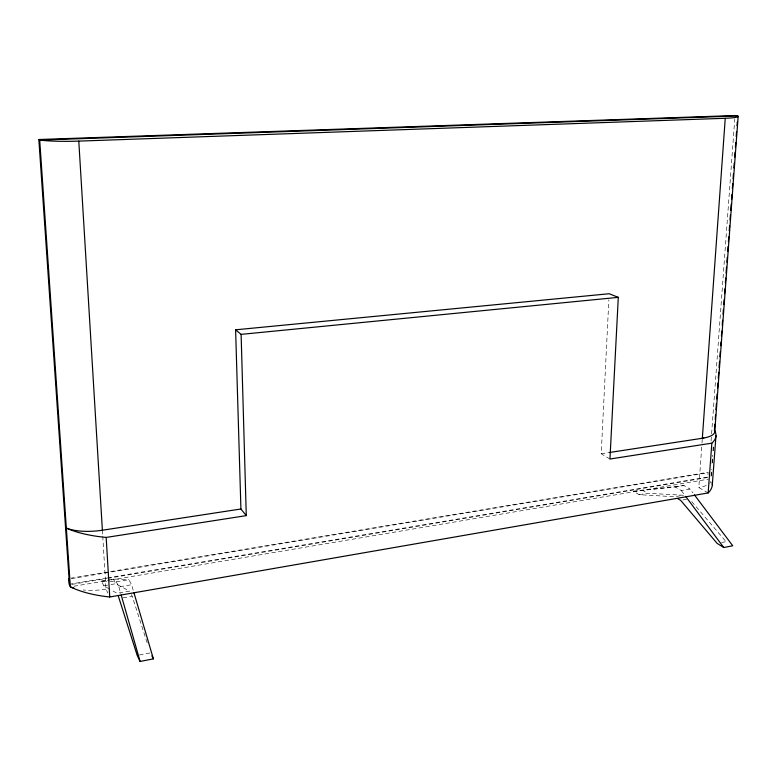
<?xml version="1.0" encoding="UTF-8"?>
<svg xmlns="http://www.w3.org/2000/svg" width="777" height="777" viewBox="0 0 777 777"><rect width="100%" height="100%" fill="white"/><g stroke="black" fill="none" stroke-linecap="round" stroke-linejoin="round"><path stroke-width="0.58" stroke-dasharray="3.88 2.91" d="M609.945 459.022L601.213 453.768L608.857 299.805M708.158 492.939L698.805 487.577L701.903 444.279M701.99 443.075L702.33 438.267M711.062 441.074L711.509 435.023M711.596 433.809L734.751 119.172M711.013 476.369L711.557 469.065M711.985 463.364L712.596 455.079M712.907 450.922L713.383 444.434M711.47 475.845L711.917 469.91M712.441 462.791L712.878 456.857M713.325 450.922L713.762 444.988M139.404 655.011L150.388 652.884M721.6 542.521L726.068 541.666L727.971 542.832M122.999 597.863L132.207 596.25L147.795 644.793M682.828 499.98L688.276 499.028M109.878 589.238L103.778 585.771L101.496 581.002L116.317 581.818L118.881 586.907L131.575 584.731L133.625 591.686M639.034 494.687L647.435 493.259L683.294 495.24L674.621 496.736L639.034 494.687L633.576 491.287L675.262 487.014L681.312 490.569L690.044 489.073L692.938 492.919M116.317 581.818L128.914 579.681L131.575 584.731M675.262 487.014L683.954 485.538L690.044 489.073M103.778 585.771L109.751 584.751M110.956 584.547L115.734 583.731L129.545 591.112L116.987 593.278L110.888 589.811M69.279 584.275L106.342 578.049M107.547 577.855L707.779 477.039L708.129 472.251L71.28 578.098M71.892 584.391L106.585 578.554M107.78 578.35L708.391 477.379M101.496 581.002L113.355 579.001L128.914 579.681M633.576 491.287L683.954 485.538M73.951 586.237L109.8 580.186M110.994 579.982L708.449 479.147M71.494 578.603L707.546 472.785M601.213 453.768L609.537 452.486M641.938 489.879L647.435 493.259M691.705 501.573L726.068 541.666M681.312 490.569L684.916 495.396M131.313 594.531L132.207 596.25M113.355 579.001L115.734 583.731M102.758 536.237L105.963 589.121L107.857 593.055M118.881 586.907L120.872 593.9M102.389 530.225L102.681 535.032M710.897 481.497A29.371 10.13 4.9 0 1 709.731 483.216M706.254 485.46A29.371 10.13 4.9 0 1 698.805 487.577M105.963 589.121A36.208 14.705 -6.1 0 1 83.178 589.966"/><path stroke-width="1.17" d="M240.919 508.993L102.389 530.225A36.655 13.452 -5.3 0 1 66.336 528.098A96.542 34.984 -4.3 0 0 106.177 537.431L246.28 515.627L240.919 508.993L235.606 329.807L609.168 293.735L618.298 297.348L609.945 459.022L711.829 443.162A81.061 25.573 3.7 0 0 714.442 430.235A29.681 9.217 4.4 0 1 702.33 438.267L725.252 118.279A31.74 2.797 1.7 0 0 737.742 115.948L735.013 115.54L38.85 139.51L69.493 584.79M69.095 579.001L68.881 578.496L69.279 584.275L70.367 586.839A95.367 38.277 -5 0 0 109.742 596.989L708.158 492.939L711.829 443.162M714.432 430.371L714.889 424.193M715.238 419.483L715.607 414.52M715.967 409.683L716.413 403.642M716.763 398.922L717.132 393.968M717.569 388.044L717.938 383.09M718.288 378.253L718.744 372.212M719.094 367.482L719.551 361.334M719.9 356.594L720.26 351.66M720.706 345.716L720.978 341.997M721.425 336.043L721.784 331.109M722.231 325.155L722.591 320.231M723.037 314.267L723.397 309.353M723.756 304.594L724.115 299.679M724.562 293.716L724.922 288.801M725.368 282.828L725.728 277.991M726.087 273.154L726.534 267.103M726.893 262.267L727.253 257.372M727.699 251.389L728.059 246.494M728.418 241.715L728.777 236.83M729.224 230.827L729.584 225.942M730.03 219.949L730.39 215.064M730.749 210.266L731.196 204.186M731.555 199.388L731.915 194.512M732.361 188.5L732.721 183.634M733.08 178.827L733.439 173.97M733.886 167.949L734.246 163.083M734.692 157.061L735.052 152.205M735.411 147.387L735.77 142.541M736.217 136.499L736.577 131.653M737.023 125.621L737.295 121.989M714.733 431.925L738.15 116.463M712.315 484.809L715.967 435.771M118.259 595.862L137.208 655.429L140.103 661.46L153.39 658.867L133.965 592.841M677.622 498.543L680.652 500.359L717.142 543.385L723.766 547.523L732.74 545.765L694.385 494.842M609.537 452.486L703.816 438.034M235.606 329.807L241.113 334.372L618.298 297.348M737.742 115.948L39.695 140.103L38.85 139.51M74.077 588.189A36.208 14.705 -6.1 0 1 70.367 586.839L39.695 140.103A39.782 4.206 -0.9 0 0 78.788 141.113L725.252 118.279M685.635 496.357L723.766 547.523M151.894 655.875L153.39 658.867M121.202 595.065L140.103 661.46M78.788 141.113L102.389 530.225M106.177 537.431L109.742 596.989M241.113 334.372L246.28 515.627M712.159 482.391A80.206 28.098 4.1 0 1 708.158 492.939"/></g></svg>
